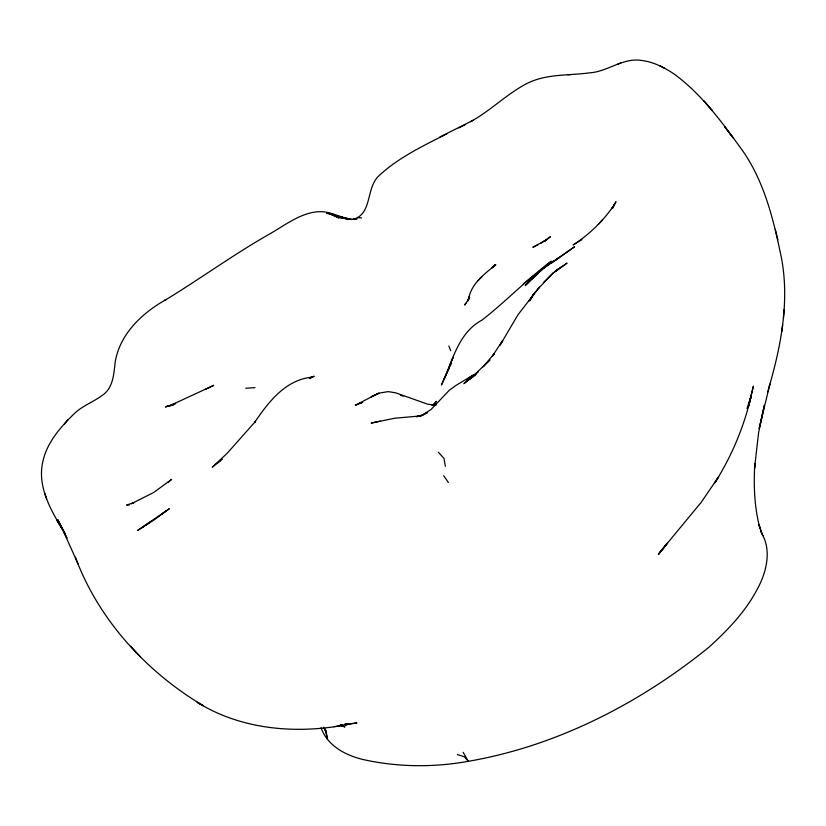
<?xml version="1.0" encoding="UTF-8"?>
<svg xmlns="http://www.w3.org/2000/svg" width="826" height="826" viewBox="0 0 826 826"><rect width="100%" height="100%" fill="white"/><g stroke="black" fill="none" stroke-linecap="round" stroke-linejoin="round"><path stroke-width="1.24" d="M769.429 385.814C781.83 342.687 790.296 296.617 780.229 252.095C772.671 216.288 763.224 179.345 741.542 149.217C721.697 121.825 701.398 93.813 673.717 73.731C663.918 67.278 653.098 61.795 641.306 60.401C622.732 57.552 607.492 71.79 589.423 72.864C568.329 75.744 545.862 73.607 526.369 83.787C506.431 94.319 490.365 110.787 470.603 121.69M783.451 317.979L784.132 309.523M781.819 331.474L782.656 324.876M748.397 406.774L750.896 397.079C743.792 427.445 731.464 456.499 714.82 482.849L718.651 476.602M767.808 391.916L769.894 384.1L759.177 428.57L764.339 405.318L758.609 432.587L754.52 468.332L754.85 463.603C753.508 485.409 754.324 507.587 760.085 528.774L759.032 524.82L761.541 532.419M748.79 405.298L753.436 386.093L749.099 403.573L751.464 395.21L746.972 408.54M449.158 367.746L441.435 385.019C452.349 362.294 457.573 333.229 481.837 320.199C505.842 301.573 526.833 279.456 551.159 261.161L544.138 268.109M452.08 359.909L453.113 357.338L448.983 367.498M530.457 299.786L531.655 296.906L530.375 299.9M450.108 366.29L451.646 362.82M612.716 208.286L615.979 201.699L611.808 208.586L614.234 204.879C603.383 220.831 589.361 234.491 573.151 244.94L578.954 241.368M449.592 367.446L444.151 378.783L446.556 373.775M467.495 301.5L469.695 297.226L467.537 300.757L468.827 299.074M717.939 477.758L701.243 502.27L658.797 553.606M531.066 298.403L534.061 293.385L528.65 301.449M529.456 300.396L534.659 293.147M666.716 543.56L658.384 554.556M329.068 213.862L335.222 214.915C311.01 204.022 288.594 223.319 268.605 234.574C232.911 254.924 199.706 279.167 164.622 300.478L166.222 299.456C142.186 312.982 119.563 334.055 115.144 362.521C113.761 374.343 113.172 388.251 102.073 395.509C93.162 402.097 82.383 405.803 74.319 413.599C60.597 427.052 46.886 442.416 42.818 461.796C37.18 486.008 50.386 509.694 62.662 529.59L56.932 520.266L64.965 533.482M543.498 282.482L552.935 273.148L566.873 263.215L552.935 273.148L538.676 288.191M535.269 292.332L539.419 287.169L518.078 314.582L500.112 345.082L502.549 340.684L492.172 356.409L494.247 353.776L483.014 366.806L489.952 359.888L473.381 375.809L463.933 383.656L478.109 371.845L473.381 375.809M433.774 404.564L436.438 401.312L433.33 405.091M67.856 419.784L64.459 423.893M493.927 266.117L495.301 264.64L491.966 267.872L495.848 264.754C484.738 273.623 471.78 283.256 468.786 297.99L469.075 296.906L467.815 300.54L464.542 304.98L466.019 303.235M664.032 547.483L658.446 554.256L667.573 543.281M598.282 224.517L602.484 219.922L601.855 220.604M477.944 280.757L481.981 276.669M556.435 259.57L574.669 246.695L539.554 271.062L525.243 285.641L536.002 275.192L531.211 279.291L538.573 273.21M168.029 482.58L171.643 479.328L153.801 492.43L131.479 503.684L133.874 502.724L126.584 505.006L129.052 505.12M353.187 219.293C372.784 214.099 365.567 186.903 379.588 175.174C399.051 157.208 423.728 145.624 447.145 133.667M310.782 377.74L314.2 376.243L309.337 378.009L312.713 377.09C285.569 379.444 268.677 401.859 254.511 422.54L255.564 421.301L227.067 453.412L212.261 467.217L220.439 460.567M466.917 379.681L474.052 374.57L455.653 385.608L449.127 390.399L430.924 409.624L420.992 415.901L416.139 416.696L423.501 414.693L427.517 412.484L420.992 415.901L394.704 418.224L371.07 423.118L380.29 421.126M523.271 284.082L533.389 275.76M558.665 268.595L555.217 271.341L561.814 266.571M217.403 463.087L222.349 459.225M539.554 271.062L553.719 260.83M156.744 518.057L165.881 511.026M309.667 378.649L311.598 377.183L309.564 378.535M161.39 514.495L169.34 508.733L137.467 530.519L144.457 526.214M551.541 263.112L554.473 260.985M468.084 378.535L469.757 377.327M467.351 380.652L475.786 374.601L467.351 380.652L473.174 376.594M141.7 527.783L151.654 520.989M155.763 518.718L145.531 525.512M541.102 243.133L550.57 236.628L544.716 241.13L546.967 239.478L532.873 247.304L538.16 244.63M579.966 240.789L581.979 239.643M439.845 137.033L473.267 120.214M205.406 389.366L213.717 385.35L171.395 404.946L175.618 403.46L165.427 406.97L173.543 404.802L166.945 406.32L171.829 405.267M458.802 127.937L465.492 124.53M432.019 404.988L435.157 403.78M617.858 64.046L621.018 62.869M361.458 402.892L355.273 405.277L378.463 393.248L388.189 391.607L395.747 392.856L427.661 404.182L434.744 404.977L432.463 404.957L436.427 403.831L432.06 405.081M362.707 402.417L359.558 403.088L361.716 402.675M353.342 219.386L357.059 218.725L351.845 219.355L337.39 216.608L340.942 217.816M75.393 557.209C98.531 619.737 146.326 671.755 203.144 705.652L197.135 702.255C242.472 730.504 298.733 734.5 350.131 724.02L345.309 724.794L356.987 722.926L345.629 724.257M334.241 726.643L341.706 725.465M254.997 387.621L245.766 388.261M436.035 405.122L433.547 405.411L435.323 405.401M567.792 74.712L570.652 74.577M345.32 724.144L347.88 724.082L344.845 724.154M358.629 217.713L361.643 217.878M326.507 213.356L334.767 214.564L349.326 219.417L341.592 217.176L352.093 219.602M332.579 214.75L335.057 215.245M336.058 215.762L346.424 218.849M341.086 724.815L343.461 725.424L341.21 724.825M336.296 215.493L346.641 219.086M457.346 754.572L464.295 756.771L468.321 761.314C556.858 746.064 639.561 703.411 708.997 647.171C727.613 630.269 745.465 611.705 757.236 589.248C766.435 572.552 772.155 549.879 761.242 532.667M342.129 218.219L334.757 215.7L339.455 217.589M339.589 217.63L326.776 212.54L338.856 217.847M400.352 395.035L403.119 396.222M338.691 217.796L331.732 214.461L338.082 217.537M664.352 68.155L659.726 65.729M130.673 646.273L140.41 656.711M438.379 452.214L443.965 458.409L445.379 466.339M712.167 110.385L703.907 100.917L709.224 107.019M732.734 137.261L724.794 126.925L733.602 138.417M443.696 475.642L448.363 482.456M323.534 727.417L326.084 731.32L323.864 727.21M63.829 531.975L66.989 538.149L57.851 519.802L64.748 532.935M463.18 752.331L468.321 761.314C434.445 767.426 399.443 767.24 365.763 760.116C347.395 756.296 327.623 746.642 321.077 727.737M62.735 529.755L78.284 564.426M762.945 535.733L760.591 530.127L762.078 533.823M448.859 345.96L450.717 350.73M325.888 731.547L325.093 729.482L327.519 739.146L326.291 732.59M44.676 493.019L46.731 498.801M777.865 239.839L775.294 229.37M535.145 275.523L532.863 277.588L542.827 268.987L535.145 275.523M558.892 257.66L553.771 261.47L558.892 257.66M375.83 394.621L371.163 396.769L378.989 393.29L373.383 395.706L375.83 394.621M344.741 726.89L340.157 725.104L344.741 726.89"/></g></svg>
